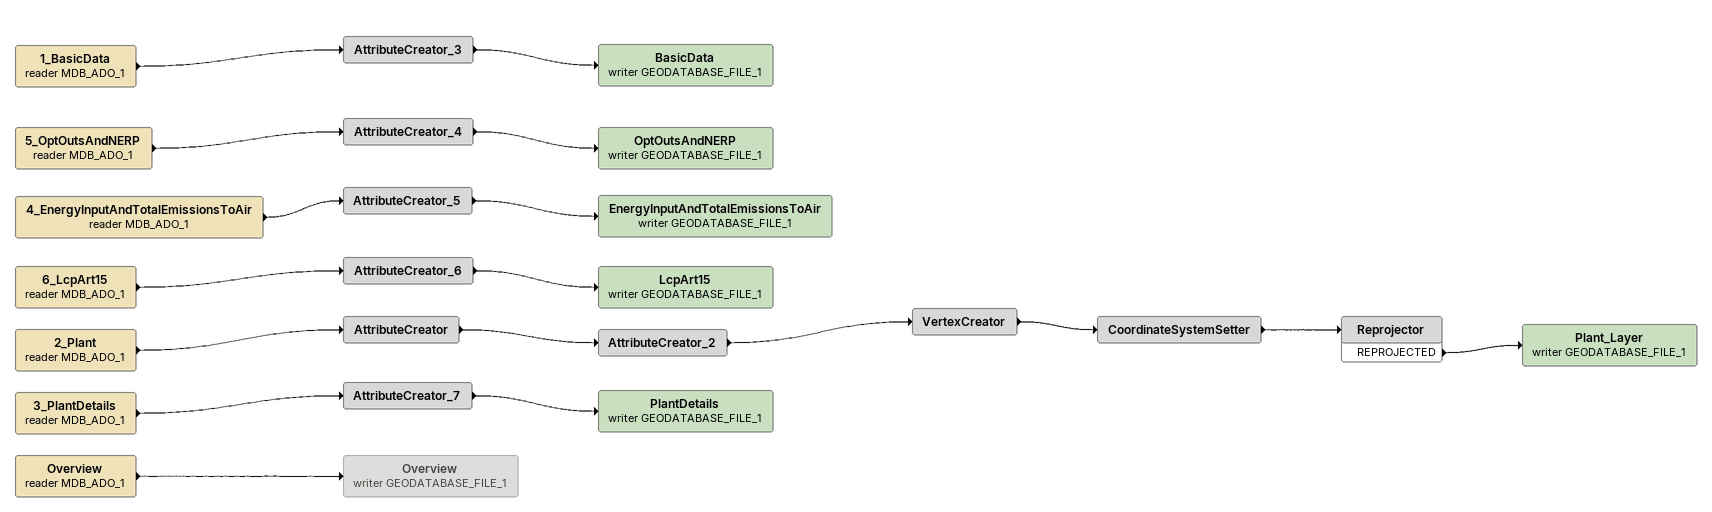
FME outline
1_BasicData (reader MDB_ADO_1)
    -> AttributeCreator_3
AttributeCreator_3
    -> BasicData (writer GEODATABASE_FILE_1)
BasicData (writer GEODATABASE_FILE_1)
5_OptOutsAndNERP (reader MDB_ADO_1)
    -> AttributeCreator_4
AttributeCreator_4
    -> OptOutsAndNERP (writer GEODATABASE_FILE_1)
OptOutsAndNERP (writer GEODATABASE_FILE_1)
4_EnergyInputAndTotalEmissionsToAir (reader MDB_ADO_1)
    -> AttributeCreator_5
AttributeCreator_5
    -> EnergyInputAndTotalEmissionsToAir (writer GEODATABASE_FILE_1)
EnergyInputAndTotalEmissionsToAir (writer GEODATABASE_FILE_1)
6_LcpArt15 (reader MDB_ADO_1)
    -> AttributeCreator_6
AttributeCreator_6
    -> LcpArt15 (writer GEODATABASE_FILE_1)
LcpArt15 (writer GEODATABASE_FILE_1)
2_Plant (reader MDB_ADO_1)
    -> AttributeCreator
AttributeCreator
    -> AttributeCreator_2
AttributeCreator_2
    -> VertexCreator
VertexCreator
    -> CoordinateSystemSetter
CoordinateSystemSetter
    -> Reprojector
Reprojector
    REPROJECTED -> Plant_Layer (writer GEODATABASE_FILE_1)
Plant_Layer (writer GEODATABASE_FILE_1)
3_PlantDetails (reader MDB_ADO_1)
    -> AttributeCreator_7
AttributeCreator_7
    -> PlantDetails (writer GEODATABASE_FILE_1)
PlantDetails (writer GEODATABASE_FILE_1)
Overview (reader MDB_ADO_1)
    -> Overview (writer GEODATABASE_FILE_1)
Overview (writer GEODATABASE_FILE_1) [off]
